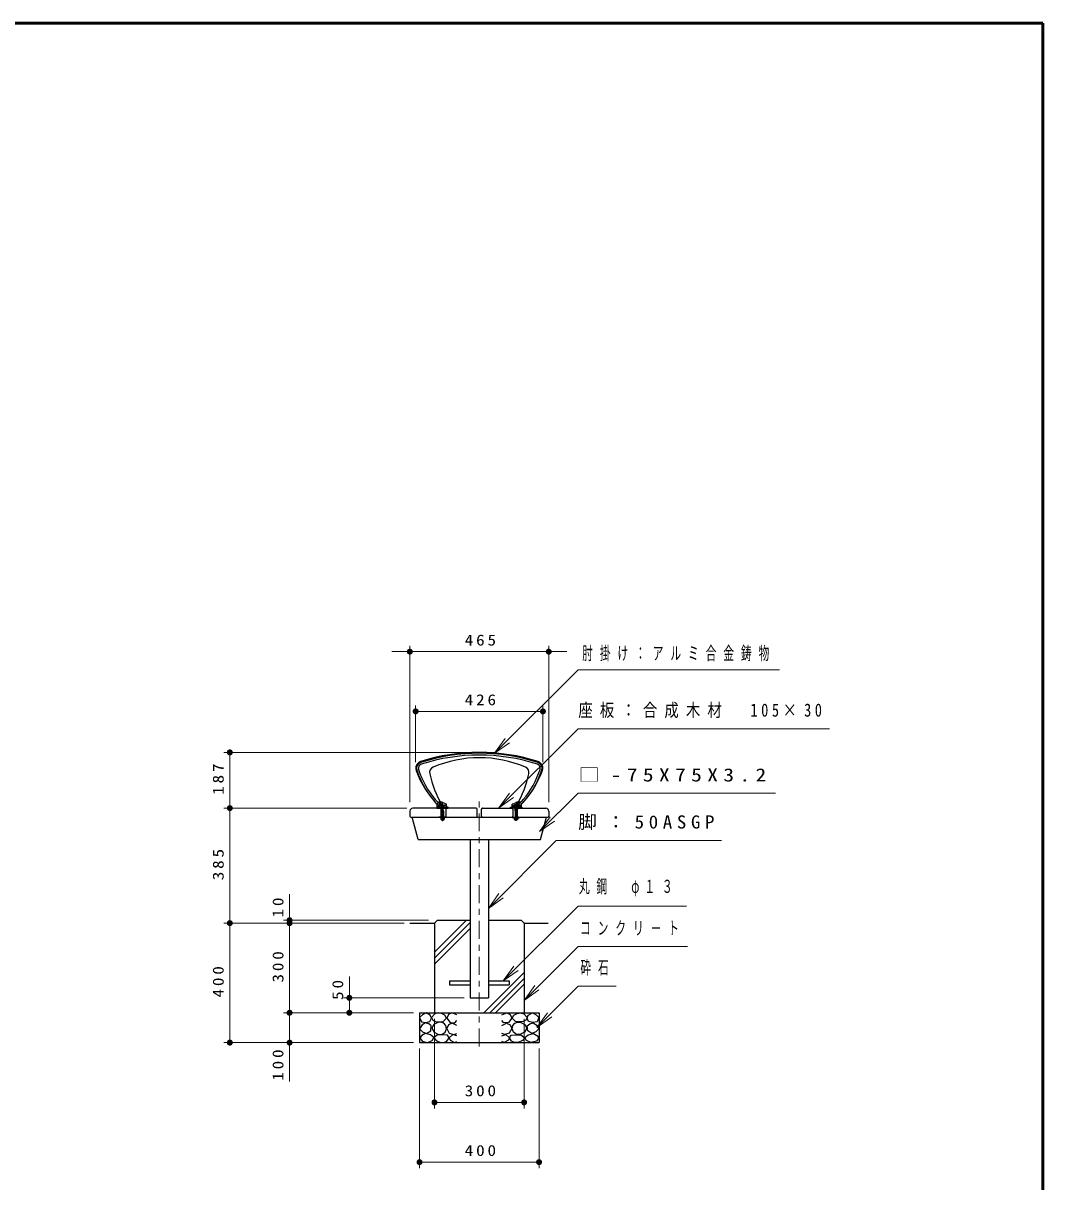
# Model space of a CAD drawing. Units: millimetres on the paper, scale 1:20. Extents: x -365 to 12, y -47 to 257.
# Drawn here: x -170.6 to 0, y 63.1 to 257 of the extents above; entities that cross this region are included whole.
import ezdxf

# ---------------------------------------------------------------- set-up
doc = ezdxf.new("R2010")
doc.units = ezdxf.units.MM
doc.linetypes.add('USER1', pattern=[4.5, 2.5, -2])
doc.linetypes.add('USER2', pattern=[6, 3, -1, 1, -1])
doc.layers.add('LY_1', color=7, linetype='Continuous', lineweight=25)
doc.layers.add('LY_2', color=7, linetype='Continuous', lineweight=13)
doc.styles.add('ＭＳ ゴシック', font='')
doc.styles.get('ＭＳ ゴシック').set_extended_font_data('MS Gothic')

# ---------------------------------------------------------------- blocks, each defined once
blk = doc.blocks.new('filled_dot')
at = {"color": 0, "linetype": 'Continuous', "lineweight": -2, "const_width": 1.25}
blk.add_lwpolyline([(-0.625, 0, 1), (0.625, 0, 1)], format="xyb", close=True, dxfattribs=at)

msp = doc.modelspace()

# ---------------------------------------------------------------- linework, layer by layer
at = {"layer": 'LY_1', "lineweight": 13}
for p, q in [((-108.933, 151.797), (-79.683, 151.797)), ((-105.933, 126.603), (-105.933, 152.797)), ((-82.683, 126.603), (-82.683, 152.797)), ((-104.958, 133.291), (-104.958, 142.797)), ((-104.958, 141.797), (-83.658, 141.797)), ((-83.658, 133.291), (-83.658, 142.797)), ((-91.748, 134.783), (-89.98, 137.258)), ((-91.748, 134.783), (-89.626, 136.905)), ((-89.273, 136.551), (-91.748, 134.783)), ((-95.308, 134.941), (-137.058, 134.941)), ((-136.058, 125.603), (-136.058, 134.941)), ((-91.051, 125.638), (-89.28, 128.11)), ((-91.051, 125.638), (-88.927, 127.756)), ((-88.574, 127.402), (-91.051, 125.638)), ((-106.433, 125.603), (-137.058, 125.603)), ((-106.933, 125.603), (-137.058, 125.603)), ((-136.058, 106.353), (-136.058, 125.603)), ((-100.583, 125.954), (-100.333, 125.954)), ((-100.583, 125.141), (-100.583, 124.104)), ((-100.333, 125.141), (-100.333, 124.104)), ((-88.032, 125.952), (-88.282, 125.952)), ((-88.282, 125.14), (-88.282, 124.102)), ((-88.032, 125.14), (-88.032, 124.102)), ((-84.224, 121.671), (-82.457, 124.146)), ((-84.224, 121.671), (-82.103, 123.792)), ((-81.75, 123.439), (-84.224, 121.671)), ((-126.058, 106.353), (-126.058, 111.209)), ((-92.795, 108.818), (-91.027, 111.292)), ((-92.795, 108.818), (-90.674, 110.939)), ((-90.32, 110.585), (-92.795, 108.818)), ((-102.808, 106.853), (-127.058, 106.853)), ((-101.808, 101.471), (-96.426, 106.853)), ((-106.908, 106.353), (-137.058, 106.353)), ((-110.808, 106.353), (-137.058, 106.353)), ((-136.058, 86.353), (-136.058, 106.353)), ((-126.058, 91.353), (-126.058, 106.353)), ((-101.808, 100.482), (-95.82, 106.469)), ((-101.808, 99.492), (-95.82, 105.479)), ((-90.294, 96.678), (-88.526, 99.153)), ((-116.058, 91.353), (-116.058, 97.416)), ((-93.556, 91.353), (-86.808, 98.101)), ((-92.566, 91.353), (-86.808, 97.111)), ((-90.294, 96.678), (-88.172, 98.799)), ((-87.819, 98.446), (-90.294, 96.678)), ((-91.576, 91.353), (-86.808, 96.121)), ((-86.808, 93.416), (-85.04, 95.89)), ((-86.808, 93.416), (-84.686, 95.537)), ((-84.333, 95.183), (-86.808, 93.416)), ((-96.82, 93.853), (-117.058, 93.853)), ((-105.308, 91.353), (-127.058, 91.353)), ((-126.058, 79.834), (-126.058, 91.353)), ((-84.671, 88.893), (-82.903, 91.367)), ((-101.808, 90.353), (-101.808, 75.353)), ((-86.808, 90.353), (-86.808, 75.353)), ((-84.671, 88.893), (-82.549, 91.014)), ((-82.196, 90.66), (-84.671, 88.893)), ((-105.308, 86.353), (-137.058, 86.353)), ((-104.308, 85.353), (-104.308, 65.353)), ((-84.308, 85.353), (-84.308, 65.353)), ((-86.808, 76.353), (-101.808, 76.353)), ((-84.308, 66.353), (-104.308, 66.353))]:
    msp.add_line(p, q, dxfattribs=at)
at = {"layer": 'LY_1'}
for p, q in [((-101.383, 125.806), (-101.36, 126.25)), ((-100.961, 126.629), (-100.743, 126.629)), ((-100.733, 126.154), (-100.783, 126.104)), ((-100.783, 126.104), (-100.783, 126.054)), ((-100.783, 126.104), (-100.133, 126.104)), ((-100.733, 126.154), (-100.183, 126.154)), ((-99.838, 126.295), (-100.593, 126.6)), ((-100.183, 126.154), (-100.133, 126.104)), ((-100.133, 126.104), (-100.133, 126.054)), ((-99.783, 125.806), (-99.807, 126.251)), ((-88.832, 125.805), (-88.809, 126.25)), ((-88.777, 126.294), (-88.022, 126.598)), ((-88.432, 126.152), (-88.482, 126.102)), ((-88.482, 126.102), (-88.482, 126.052)), ((-87.832, 126.102), (-88.482, 126.102)), ((-87.882, 126.152), (-88.432, 126.152)), ((-87.882, 126.152), (-87.832, 126.102)), ((-87.655, 126.627), (-87.873, 126.627)), ((-87.832, 126.102), (-87.832, 126.052)), ((-87.232, 125.805), (-87.255, 126.248)), ((-101.408, 125.754), (-101.408, 125.604)), ((-99.508, 125.754), (-101.408, 125.754)), ((-101.408, 125.604), (-99.508, 125.604)), ((-101.333, 125.754), (-99.833, 125.754)), ((-101.133, 125.754), (-101.126, 125.957)), ((-99.891, 126.054), (-101.026, 126.054)), ((-100.133, 126.054), (-100.783, 126.054)), ((-100.583, 125.954), (-100.683, 126.054)), ((-100.608, 125.141), (-100.583, 125.184)), ((-100.608, 125.141), (-100.608, 124.104)), ((-100.608, 125.141), (-100.308, 125.141)), ((-100.583, 125.141), (-100.583, 125.954)), ((-100.333, 125.954), (-100.233, 126.054)), ((-100.333, 125.141), (-100.333, 125.954)), ((-100.308, 125.141), (-100.333, 125.184)), ((-100.308, 125.141), (-100.308, 124.104)), ((-99.508, 125.604), (-99.508, 125.754)), ((-89.107, 125.753), (-87.207, 125.752)), ((-89.107, 125.603), (-89.107, 125.753)), ((-87.207, 125.602), (-89.107, 125.603)), ((-87.282, 125.752), (-88.782, 125.753)), ((-88.724, 126.053), (-87.589, 126.052)), ((-88.482, 126.052), (-87.832, 126.052)), ((-88.282, 125.952), (-88.382, 126.052)), ((-88.307, 125.14), (-88.282, 125.183)), ((-88.307, 125.14), (-88.307, 124.102)), ((-88.007, 125.14), (-88.307, 125.14)), ((-88.282, 125.14), (-88.282, 125.952)), ((-88.032, 125.952), (-87.932, 126.052)), ((-88.032, 125.14), (-88.032, 125.952)), ((-88.007, 125.14), (-88.032, 125.183)), ((-88.007, 125.14), (-88.007, 124.102)), ((-87.482, 125.752), (-87.489, 125.956)), ((-87.207, 125.752), (-87.207, 125.602)), ((-105.783, 124.103), (-82.832, 124.103)), ((-99.833, 124.104), (-101.083, 124.104)), ((-101.083, 124.104), (-101.083, 124.044)), ((-99.833, 124.044), (-101.083, 124.044)), ((-100.763, 124.044), (-100.763, 123.969)), ((-100.763, 123.969), (-100.153, 123.969)), ((-100.747, 123.969), (-100.747, 123.744)), ((-100.703, 123.719), (-100.747, 123.744)), ((-100.703, 123.719), (-100.213, 123.719)), ((-100.213, 123.719), (-100.703, 123.719)), ((-100.703, 123.719), (-100.703, 123.694)), ((-100.678, 123.669), (-100.238, 123.669)), ((-100.608, 123.669), (-100.608, 123.654)), ((-100.536, 123.581), (-100.608, 123.654)), ((-100.603, 123.969), (-100.603, 123.744)), ((-100.508, 123.554), (-100.536, 123.581)), ((-100.508, 123.554), (-100.408, 123.554)), ((-100.502, 123.969), (-100.482, 124.044)), ((-100.415, 124.044), (-100.435, 123.969)), ((-100.408, 123.554), (-100.381, 123.581)), ((-100.381, 123.581), (-100.308, 123.654)), ((-100.314, 123.969), (-100.314, 123.744)), ((-100.308, 123.669), (-100.308, 123.654)), ((-100.213, 123.719), (-100.17, 123.744)), ((-100.213, 123.719), (-100.213, 123.694)), ((-100.17, 123.969), (-100.17, 123.744)), ((-100.153, 124.044), (-100.153, 123.969)), ((-99.833, 124.104), (-99.833, 124.044)), ((-88.782, 124.103), (-87.532, 124.102)), ((-88.782, 124.103), (-88.782, 124.043)), ((-88.782, 124.043), (-87.532, 124.042)), ((-88.462, 124.042), (-88.462, 123.967)), ((-87.852, 123.967), (-88.462, 123.967)), ((-88.446, 123.967), (-88.446, 123.743)), ((-88.403, 123.717), (-88.446, 123.743)), ((-87.913, 123.717), (-88.402, 123.717)), ((-88.402, 123.717), (-87.913, 123.717)), ((-88.402, 123.717), (-88.402, 123.692)), ((-87.938, 123.667), (-88.378, 123.667)), ((-88.308, 123.667), (-88.308, 123.652)), ((-88.235, 123.58), (-88.308, 123.652)), ((-88.302, 123.967), (-88.302, 123.743)), ((-88.208, 123.552), (-88.235, 123.58)), ((-88.108, 123.552), (-88.208, 123.552)), ((-88.201, 124.042), (-88.181, 123.967)), ((-88.114, 123.967), (-88.134, 124.042)), ((-88.108, 123.552), (-88.08, 123.58)), ((-88.08, 123.58), (-88.008, 123.652)), ((-88.013, 123.967), (-88.013, 123.743)), ((-88.008, 123.667), (-88.008, 123.652)), ((-87.913, 123.717), (-87.869, 123.743)), ((-87.913, 123.717), (-87.913, 123.692)), ((-87.869, 123.967), (-87.869, 123.743)), ((-87.852, 124.042), (-87.852, 123.967)), ((-87.532, 124.102), (-87.532, 124.042))]:
    msp.add_line(p, q, dxfattribs=at)
at = {"layer": 'LY_1', "linetype": 'USER2', "lineweight": 13}
for p, q in [((-100.458, 126.654), (-100.458, 123.154)), ((-100.458, 125.541), (-100.458, 126.209)), ((-94.308, 85.724), (-94.308, 126.868)), ((-88.157, 126.652), (-88.158, 123.152)), ((-88.157, 125.54), (-88.157, 126.208))]:
    msp.add_line(p, q, dxfattribs=at)
at = {"layer": 'LY_1', "color": 3}
for p, q in [((-105.933, 125.103), (-105.933, 124.253)), ((-100.833, 125.603), (-105.433, 125.603)), ((-100.683, 124.253), (-100.683, 125.453)), ((-99.933, 125.453), (-99.933, 124.253)), ((-94.833, 125.603), (-99.783, 125.603)), ((-94.683, 124.253), (-94.683, 125.453)), ((-93.933, 124.253), (-93.933, 125.453)), ((-93.783, 125.603), (-88.833, 125.603)), ((-88.683, 125.453), (-88.683, 124.253)), ((-87.933, 124.253), (-87.933, 125.453)), ((-87.783, 125.603), (-83.183, 125.603)), ((-82.683, 125.103), (-82.683, 124.253))]:
    msp.add_line(p, q, dxfattribs=at)
at = {"layer": 'LY_1', "linetype": 'USER1', "lineweight": 13}
for p, q in [((-100.657, 125.754), (-100.683, 126.054)), ((-100.26, 125.754), (-100.233, 126.054)), ((-88.356, 125.752), (-88.382, 126.052)), ((-87.958, 125.752), (-87.932, 126.052)), ((-100.608, 124.104), (-100.608, 123.669)), ((-100.308, 124.104), (-100.308, 123.669)), ((-88.307, 124.102), (-88.308, 123.667)), ((-88.007, 124.102), (-88.008, 123.667))]:
    msp.add_line(p, q, dxfattribs=at)
at = {"layer": 'LY_1', "color": 4}
for p, q in [((-104.553, 120.353), (-105.558, 124.103)), ((-84.062, 120.353), (-83.058, 124.103)), ((-104.553, 120.353), (-84.062, 120.353)), ((-95.82, 120.353), (-95.82, 93.853)), ((-92.795, 120.353), (-92.795, 93.853)), ((-101.808, 106.353), (-101.308, 106.853)), ((-101.308, 106.853), (-95.82, 106.853)), ((-92.795, 106.853), (-87.308, 106.853)), ((-87.308, 106.853), (-86.808, 106.353)), ((-105.908, 106.353), (-101.808, 106.353)), ((-101.808, 106.353), (-101.808, 91.353)), ((-86.808, 106.353), (-86.808, 91.353)), ((-86.808, 106.353), (-82.808, 106.353)), ((-99.308, 96.678), (-95.82, 96.678)), ((-99.308, 96.678), (-99.308, 96.028)), ((-99.308, 96.028), (-95.82, 96.028)), ((-92.795, 96.678), (-89.308, 96.678)), ((-92.795, 96.028), (-89.308, 96.028)), ((-89.308, 96.678), (-89.308, 96.028)), ((-95.82, 93.853), (-92.795, 93.853)), ((-104.308, 91.353), (-104.308, 86.353)), ((-104.308, 91.353), (-84.308, 91.353)), ((-84.308, 91.353), (-84.308, 86.353)), ((-104.308, 86.353), (-84.308, 86.353))]:
    msp.add_line(p, q, dxfattribs=at)
at = {"layer": 'LY_1', "lineweight": 13}
for points in [[(-91.748, 134.783), (-77.757, 148.774), (-44.09, 148.774)], [(-91.051, 125.638), (-77.757, 138.89), (-35.727, 138.89)], [(-84.224, 121.671), (-77.757, 128.138), (-44.718, 128.138)], [(-92.795, 108.818), (-81.44, 120.173), (-53.757, 120.173)], [(-90.294, 96.678), (-77.757, 109.215), (-59.627, 109.215)], [(-86.808, 93.416), (-77.757, 102.466), (-59.449, 102.466)], [(-84.671, 88.893), (-77.757, 95.806), (-71.389, 95.806)]]:
    msp.add_lwpolyline(points, dxfattribs=at)
at = {"layer": 'LY_1'}
for points in [[(-103.185, 91.323), (-103.819, 91.022), (-104.294, 90.547), (-103.993, 89.85), (-103.264, 89.707), (-102.567, 89.866), (-102.314, 90.452), (-102.504, 90.959)], [(-101.214, 91.328), (-101.741, 91.193), (-102.322, 90.557), (-102.092, 90.138), (-101.635, 89.901), (-101.119, 89.828), (-100.376, 89.895), (-99.808, 90.436), (-100.092, 90.936), (-100.626, 91.246)], [(-87.401, 91.328), (-86.874, 91.193), (-86.293, 90.557), (-86.523, 90.138), (-86.98, 89.901), (-87.496, 89.828), (-88.239, 89.895), (-88.807, 90.436), (-88.523, 90.936), (-87.99, 91.246)], [(-85.43, 91.323), (-84.796, 91.022), (-84.321, 90.547), (-84.622, 89.85), (-85.351, 89.707), (-86.048, 89.866), (-86.302, 90.452), (-86.111, 90.959)], [(-103.312, 89.676), (-103.851, 89.327), (-104.294, 88.646), (-103.787, 88.186), (-103.122, 87.87), (-102.425, 88.313), (-102.346, 89.153), (-102.753, 89.515)], [(-101.849, 88.111), (-101.228, 87.766), (-100.552, 87.719), (-100.038, 88.081), (-99.795, 88.679), (-99.907, 89.216), (-100.254, 89.625), (-100.72, 89.789), (-101.255, 89.733), (-101.944, 89.364), (-102.241, 88.787)], [(-86.766, 88.111), (-87.388, 87.766), (-88.064, 87.719), (-88.577, 88.081), (-88.82, 88.679), (-88.709, 89.216), (-88.361, 89.625), (-87.895, 89.789), (-87.361, 89.733), (-86.671, 89.364), (-86.374, 88.787)], [(-85.303, 89.676), (-84.765, 89.327), (-84.321, 88.646), (-84.828, 88.186), (-85.494, 87.87), (-86.191, 88.313), (-86.27, 89.153), (-85.862, 89.515)], [(-103.353, 87.879), (-103.922, 87.56), (-104.259, 87.137), (-103.856, 86.571), (-102.913, 86.368), (-102.198, 86.687), (-101.924, 87.192), (-102.463, 87.648)], [(-100.498, 87.672), (-101.282, 87.631), (-101.944, 87.158), (-101.511, 86.699), (-100.822, 86.388), (-100.257, 86.38), (-99.714, 86.604), (-99.376, 87.131), (-99.633, 87.618)], [(-88.118, 87.672), (-87.334, 87.631), (-86.672, 87.158), (-87.104, 86.699), (-87.793, 86.388), (-88.358, 86.38), (-88.902, 86.604), (-89.239, 87.131), (-88.983, 87.618)], [(-85.263, 87.879), (-84.694, 87.56), (-84.356, 87.137), (-84.759, 86.571), (-85.702, 86.368), (-86.418, 86.687), (-86.691, 87.192), (-86.152, 87.648)]]:
    msp.add_lwpolyline(points, close=True, dxfattribs=at)
for points in [[(-98.058, 91.018), (-98.913, 91.335), (-99.452, 91.066), (-99.769, 90.464), (-99.182, 89.703), (-98.406, 89.64), (-98.058, 90.036)], [(-90.558, 91.018), (-89.702, 91.335), (-89.164, 91.066), (-88.847, 90.464), (-89.433, 89.703), (-90.209, 89.64), (-90.558, 90.036)], [(-98.073, 89.212), (-98.834, 89.608), (-99.468, 89.355), (-99.769, 88.705), (-99.325, 87.929), (-98.565, 87.691), (-98.073, 87.897)], [(-90.542, 89.212), (-89.781, 89.608), (-89.148, 89.355), (-88.847, 88.705), (-89.29, 87.929), (-90.051, 87.691), (-90.542, 87.897)], [(-98.058, 87.485), (-98.723, 87.691), (-99.373, 87.137), (-99.198, 86.741), (-98.47, 86.376), (-98.058, 86.535)], [(-90.558, 87.485), (-89.892, 87.691), (-89.243, 87.137), (-89.417, 86.741), (-90.146, 86.376), (-90.558, 86.535)]]:
    msp.add_lwpolyline(points, dxfattribs=at)
at = {"layer": 'LY_1', "color": 4}
for centre in [(-100.808, 126.041), (-87.808, 126.041)]:
    msp.add_circle(centre, 0.25, dxfattribs=at)
for centre, radius, start, end in [((-94.308, 102.958), 31.983, 72.05475, 107.94525), ((-94.308, 102.958), 31.833, 72.05475, 107.94525), ((-94.308, 102.958), 31.533, 72.05475, 107.94525), ((-94.308, 114.273), 19.768, 67.03158, 112.96842), ((-103.808, 132.291), 1.15, 107.94525, 200.35039), ((-89.416, 137.629), 16.5, 200.35039, 224.94388), ((-103.808, 132.291), 1, 107.94525, 197.79469), ((-90.478, 136.57), 15, 197.79469, 225.54466), ((-103.808, 132.291), 0.7, 107.94525, 197.79469), ((-90.478, 136.57), 14.7, 197.79469, 220.40139), ((-101.632, 131.553), 1, 112.96842, 192.69072), ((-98.139, 136.57), 15, 314.45534, 342.20531), ((-99.2, 137.629), 16.5, 315.05612, 339.64961), ((-98.139, 136.57), 14.7, 319.59861, 342.20531), ((-86.984, 131.553), 1, 347.30928, 67.03158), ((-84.808, 132.291), 0.7, 342.20531, 72.05475), ((-84.808, 132.291), 1, 342.20531, 72.05475), ((-84.808, 132.291), 1.15, 339.64961, 72.05475), ((-84.56, 135.398), 18.5, 192.69072, 209.93504), ((-104.057, 135.398), 18.5, 330.06496, 347.30928), ((-99.198, 129.149), 3.25, 220.40139, 242.59861), ((-89.419, 129.149), 3.25, 297.40139, 319.59861)]:
    msp.add_arc(centre, radius, start, end, dxfattribs=at)
at = {"layer": 'LY_1'}
for centre, radius, start, end in [((-100.961, 126.229), 0.4, 90, 177), ((-100.743, 126.229), 0.4, 68.02971, 90), ((-99.857, 126.249), 0.05, 3, 68.02971), ((-88.759, 126.248), 0.05, 111.95897, 176.98867), ((-87.873, 126.227), 0.4, 89.98867, 111.95897), ((-87.655, 126.227), 0.4, 2.98867, 89.98867), ((-101.333, 125.804), 0.05, 177, 270), ((-101.026, 125.954), 0.1, 90, 178), ((-99.891, 125.954), 0.1, 3, 90), ((-99.833, 125.804), 0.05, 270, 3), ((-88.782, 125.803), 0.05, 176.98867, 269.98867), ((-88.724, 125.953), 0.1, 89.98867, 176.98867), ((-87.589, 125.952), 0.1, 1.98867, 89.98867), ((-87.282, 125.802), 0.05, 269.98867, 2.98867), ((-100.675, 123.863), 0.139, 238.70264, 301.29697), ((-100.678, 123.694), 0.025, 179.99985, 269.99985), ((-100.458, 124.249), 0.525, 254.05389, 285.94574), ((-100.242, 123.863), 0.139, 238.70275, 301.29708), ((-100.238, 123.694), 0.025, 269.99985, 359.99985), ((-88.374, 123.861), 0.139, 238.69159, 301.28593), ((-88.377, 123.692), 0.025, 179.98882, 269.98883), ((-88.157, 124.248), 0.525, 254.04294, 285.93478), ((-87.941, 123.861), 0.139, 238.6917, 301.28604), ((-87.938, 123.692), 0.025, 269.98883, 359.98883)]:
    msp.add_arc(centre, radius, start, end, dxfattribs=at)
at = {"layer": 'LY_1', "color": 3}
for centre, radius, start, end in [((-105.433, 125.103), 0.5, 90, 180), ((-105.783, 124.253), 0.15, 180, 270), ((-100.833, 125.453), 0.15, 0, 90), ((-100.833, 124.253), 0.15, 270, 0), ((-99.783, 125.453), 0.15, 90, 180), ((-99.783, 124.253), 0.15, 180, 270), ((-94.833, 125.453), 0.15, 0, 90), ((-94.833, 124.253), 0.15, 270, 0), ((-93.783, 125.453), 0.15, 89.99999, 179.99999), ((-93.783, 124.253), 0.15, 179.99999, 269.99999), ((-88.833, 125.453), 0.15, 359.99999, 89.99999), ((-88.833, 124.253), 0.15, 269.99999, 359.99999), ((-87.783, 125.453), 0.15, 89.99999, 179.99999), ((-87.783, 124.253), 0.15, 179.99999, 269.99999), ((-83.183, 125.103), 0.5, 359.99999, 89.99999), ((-82.833, 124.253), 0.15, 269.99999, 359.99999)]:
    msp.add_arc(centre, radius, start, end, dxfattribs=at)
at = {"layer": 'LY_2', "lineweight": 50}
for p, q in [((0, 257), (-365, 257)), ((0, 0), (0, 257))]:
    msp.add_line(p, q, dxfattribs=at)

# ---------------------------------------------------------------- block references
at = {"layer": 'LY_1', "lineweight": 13, "xscale": 0.4, "yscale": 0.4}
for p, rotation in [((-105.933, 151.797), 180), ((-83.658, 141.797), 180), ((-136.058, 134.941), 270), ((-136.058, 125.603), 270), ((-136.058, 125.603), 90), ((-136.058, 106.353), 270), ((-136.058, 106.353), 90), ((-126.058, 106.853), 270), ((-126.058, 106.353), 270), ((-116.058, 93.853), 270), ((-126.058, 91.353), 270), ((-116.058, 91.353), 90), ((-136.058, 86.353), 90), ((-126.058, 86.353), 90), ((-86.808, 76.353), 180), ((-84.308, 66.353), 180)]:
    msp.add_blockref('filled_dot', p, dxfattribs=dict(at, rotation=rotation))
for p in [(-82.683, 151.797), (-104.958, 141.797), (-101.808, 76.353), (-104.308, 66.353)]:
    msp.add_blockref('filled_dot', p, dxfattribs=at)

# ---------------------------------------------------------------- texts
at = {"layer": 'LY_1', "style": 'ＭＳ ゴシック'}
for s, insert, char_height, attachment_point in [('\\T1.33;\\W1.15;465', (-93.891, 152.797), 1.833, 8), ('\\T1.64;\\W0.6;肘掛け：アルミ合金鋳物', (-77.09, 151.424), 2.199, 4), ('\\T1.33;\\W1.15;426', (-93.892, 142.797), 1.833, 8), ('\\T1.5;\\W0.8;座板：合成木材\u3000105×30', (-77.727, 141.89), 2.199, 4), ('\\T1.5;\\W1.2;□-75X75X3.2', (-77.718, 131.138), 2.199, 4), ('\\T1.5;\\W1.05;脚：50ASGP', (-77.757, 123.173), 2.199, 4), ('\\T1.62;\\W0.6;丸鋼\u3000φ１３', (-77.627, 112.215), 2.199, 4), ('\\T1.64;\\W0.6;コンクリ－ト', (-77.449, 105.466), 2.199, 4), ('\\T1.64;\\W0.6;砕石', (-77.389, 98.806), 2.199, 4), ('\\T1.33;\\W1.15;300', (-93.891, 77.353), 1.833, 8), ('\\T1.33;\\W1.15;400', (-93.891, 67.353), 1.833, 8)]:
    msp.add_mtext(s, dxfattribs=dict(at, insert=insert, char_height=char_height, attachment_point=attachment_point))
at = {"layer": 'LY_1', "char_height": 1.833, "attachment_point": 8, "rotation": 90, "style": 'ＭＳ ゴシック'}
for s, insert in [('\\T1.33;\\W1.15;187', (-137.058, 130.689)), ('\\T1.33;\\W1.15;385', (-137.058, 116.395)), ('\\T1.34;\\W1.15;10', (-127.058, 109.209)), ('\\T1.33;\\W1.15;300', (-127.058, 99.27)), ('\\T1.33;\\W1.15;400', (-137.058, 96.77)), ('\\T1.34;\\W1.15;50', (-117.058, 95.416)), ('\\T1.33;\\W1.15;100', (-127.058, 82.834))]:
    msp.add_mtext(s, dxfattribs=dict(at, insert=insert))

doc.saveas('drawing.dxf')
